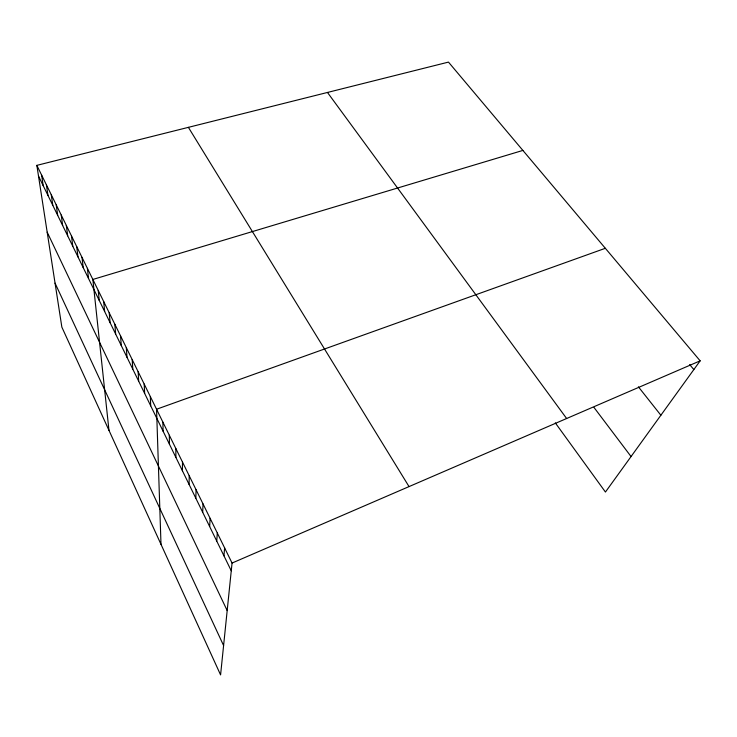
<?xml version="1.0" encoding="UTF-8"?>
<svg xmlns="http://www.w3.org/2000/svg" width="737" height="737" viewBox="0 0 737 737"><rect width="100%" height="100%" fill="white"/><g stroke="black" fill="none" stroke-linecap="round" stroke-linejoin="round"><path stroke-width="1.11" d="M182.435 470.805L182.49 462.062M189.077 484.412L189.225 475.798M195.83 498.23L196.079 489.755M202.684 512.279L203.043 503.933M209.658 526.559L210.119 518.351M216.742 541.059L217.304 533.008M223.947 555.809L224.619 547.904M36.85 165.364L232.054 563.05L220.584 674.899L61.853 327.117L36.85 165.364L448.474 62.101L700.15 360.835L605.436 492.04L555.311 422.891M232.054 563.05L700.15 360.835M605.335 248.295L156.557 409.238L160.998 544.348M522.883 150.422L92.853 279.452L108.975 430.362M689.666 364.566L693.839 369.578M638.399 386.833L660.877 415.235M594.004 407.469L631.056 456.553M327.468 92.457L566.633 418.515M188.386 127.344L409.035 486.595M38.508 176.069L231.261 570.797M47.177 232.173L227.18 610.568M55.054 283.155L223.597 645.557M41.594 175.028L43.207 185.687M46.403 184.821L47.969 195.443M51.277 194.761L52.797 205.337M56.224 204.831L57.689 215.361M61.235 215.038L62.654 225.522M66.321 225.402L67.684 235.822M71.48 235.904L72.788 246.269M76.703 246.554L77.965 256.872M82.01 257.37L83.207 267.614M87.39 268.332L88.532 278.522M98.233 290.415L99.255 300.466M103.687 301.525L104.645 311.511M109.223 312.801L110.117 322.705M114.834 324.234L115.663 334.073M120.536 335.842L121.292 345.598M126.313 347.624L127.004 357.288M132.181 359.582L132.798 369.163M138.141 371.715L138.685 381.204M144.185 384.032L144.655 393.429M150.33 396.543L150.707 405.838M162.886 422.135L163.107 431.228M169.317 435.235L169.455 444.218M175.848 448.547L175.894 457.41"/></g></svg>
